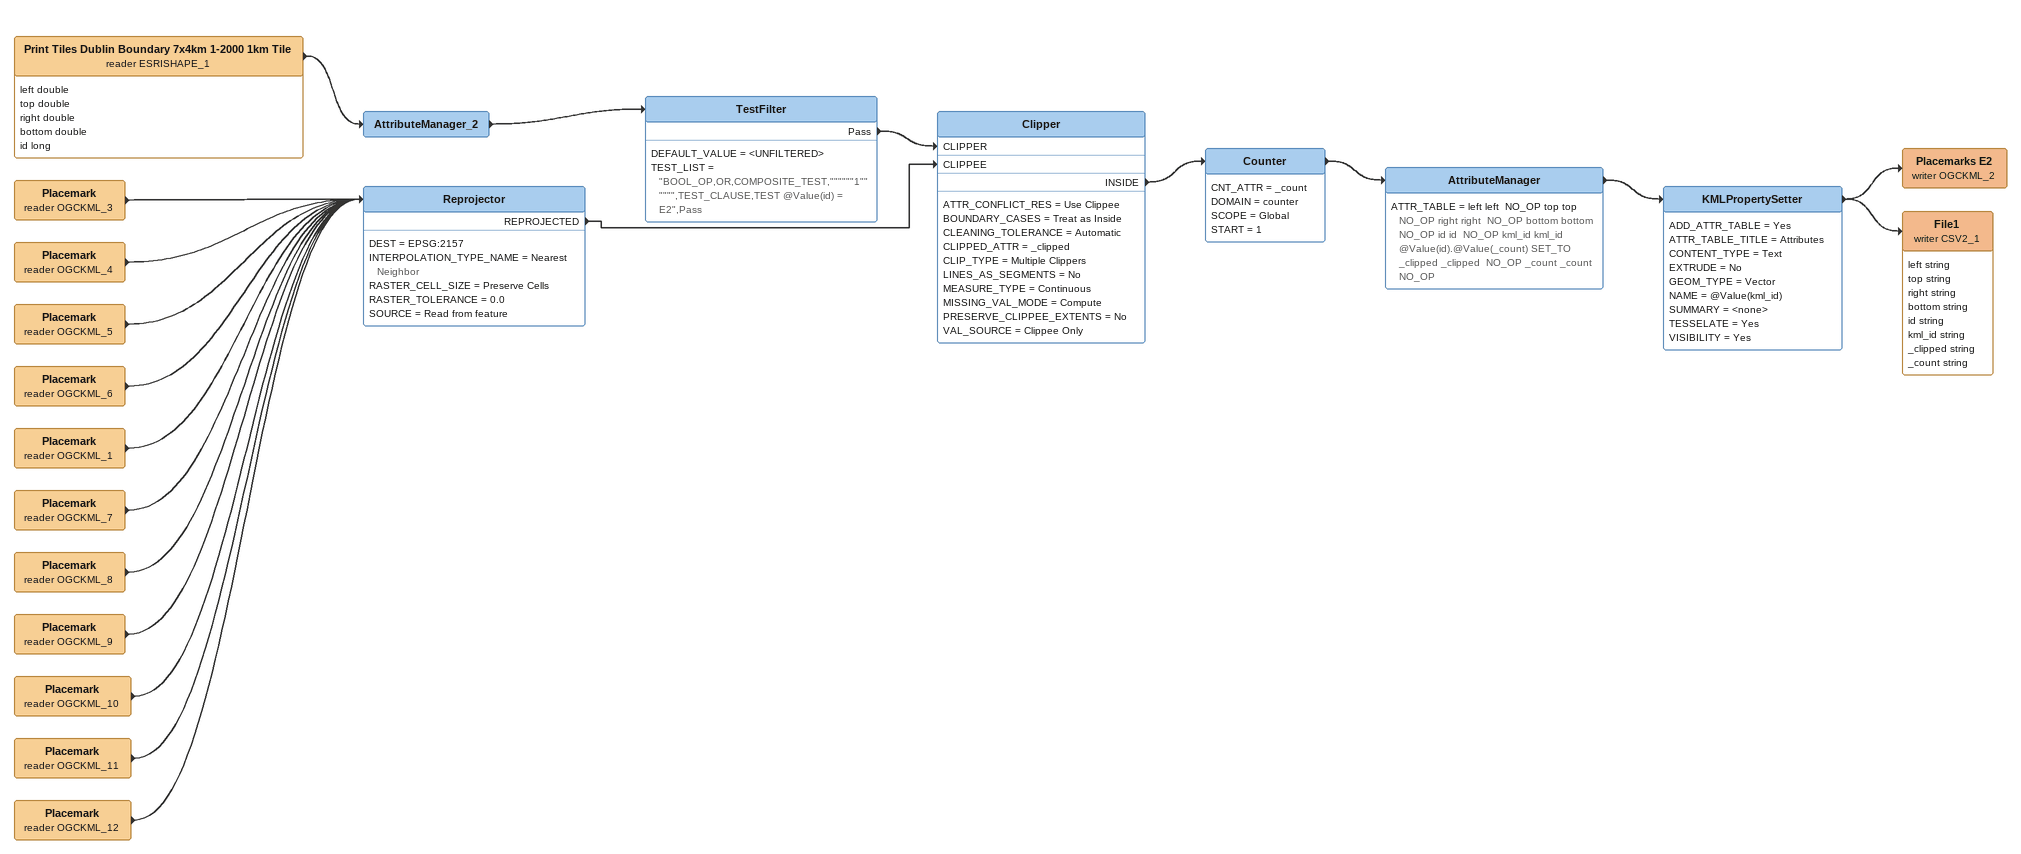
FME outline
Print Tiles Dublin Boundary 7x4km 1-2000 1km Tile (reader ESRISHAPE_1)
    attributes: left double, top double, right double, bottom double, id long
    -> AttributeManager_2
AttributeManager_2
    -> TestFilter
TestFilter
    DEFAULT_VALUE = <UNFILTERED>
    TEST_LIST = "BOOL_OP,OR,COMPOSITE_TEST,""""""1"""""",TEST_CLAUSE,TEST @Value(id) = E2",Pass
    Pass -> Clipper [CLIPPER]
Placemark (reader OGCKML_3)
    -> Reprojector
Placemark (reader OGCKML_4)
    -> Reprojector
Placemark (reader OGCKML_5)
    -> Reprojector
Placemark (reader OGCKML_6)
    -> Reprojector
Placemark (reader OGCKML_1)
    -> Reprojector
Placemark (reader OGCKML_7)
    -> Reprojector
Placemark (reader OGCKML_8)
    -> Reprojector
Placemark (reader OGCKML_9)
    -> Reprojector
Placemark (reader OGCKML_10)
    -> Reprojector
Placemark (reader OGCKML_11)
    -> Reprojector
Placemark (reader OGCKML_12)
    -> Reprojector
Reprojector
    DEST = EPSG:2157
    INTERPOLATION_TYPE_NAME = Nearest Neighbor
    RASTER_CELL_SIZE = Preserve Cells
    RASTER_TOLERANCE = 0.0
    SOURCE = Read from feature
    REPROJECTED -> Clipper [CLIPPEE]
Clipper
    ATTR_CONFLICT_RES = Use Clippee
    BOUNDARY_CASES = Treat as Inside
    CLEANING_TOLERANCE = Automatic
    CLIPPED_ATTR = _clipped
    CLIP_TYPE = Multiple Clippers
    LINES_AS_SEGMENTS = No
    MEASURE_TYPE = Continuous
    MISSING_VAL_MODE = Compute
    PRESERVE_CLIPPEE_EXTENTS = No
    VAL_SOURCE = Clippee Only
    INSIDE -> Counter
Counter
    CNT_ATTR = _count
    DOMAIN = counter
    SCOPE = Global
    START = 1
    -> AttributeManager
AttributeManager
    ATTR_TABLE = left left  NO_OP top top  NO_OP right right  NO_OP bottom bottom  NO_OP id id  NO_OP kml_id kml_id @Value(id).@Value(_count) SET_TO _clipped _clipped  NO_OP _count _count  NO_OP
    -> KMLPropertySetter
KMLPropertySetter
    ADD_ATTR_TABLE = Yes
    ATTR_TABLE_TITLE = Attributes
    CONTENT_TYPE = Text
    EXTRUDE = No
    GEOM_TYPE = Vector
    NAME = @Value(kml_id)
    SUMMARY = <none>
    TESSELATE = Yes
    VISIBILITY = Yes
    -> Placemarks E2 (writer OGCKML_2)
    -> File1 (writer CSV2_1)
Placemarks E2 (writer OGCKML_2)
File1 (writer CSV2_1)
    attributes: left string, top string, right string, bottom string, id string, kml_id string, _clipped string, _count string
